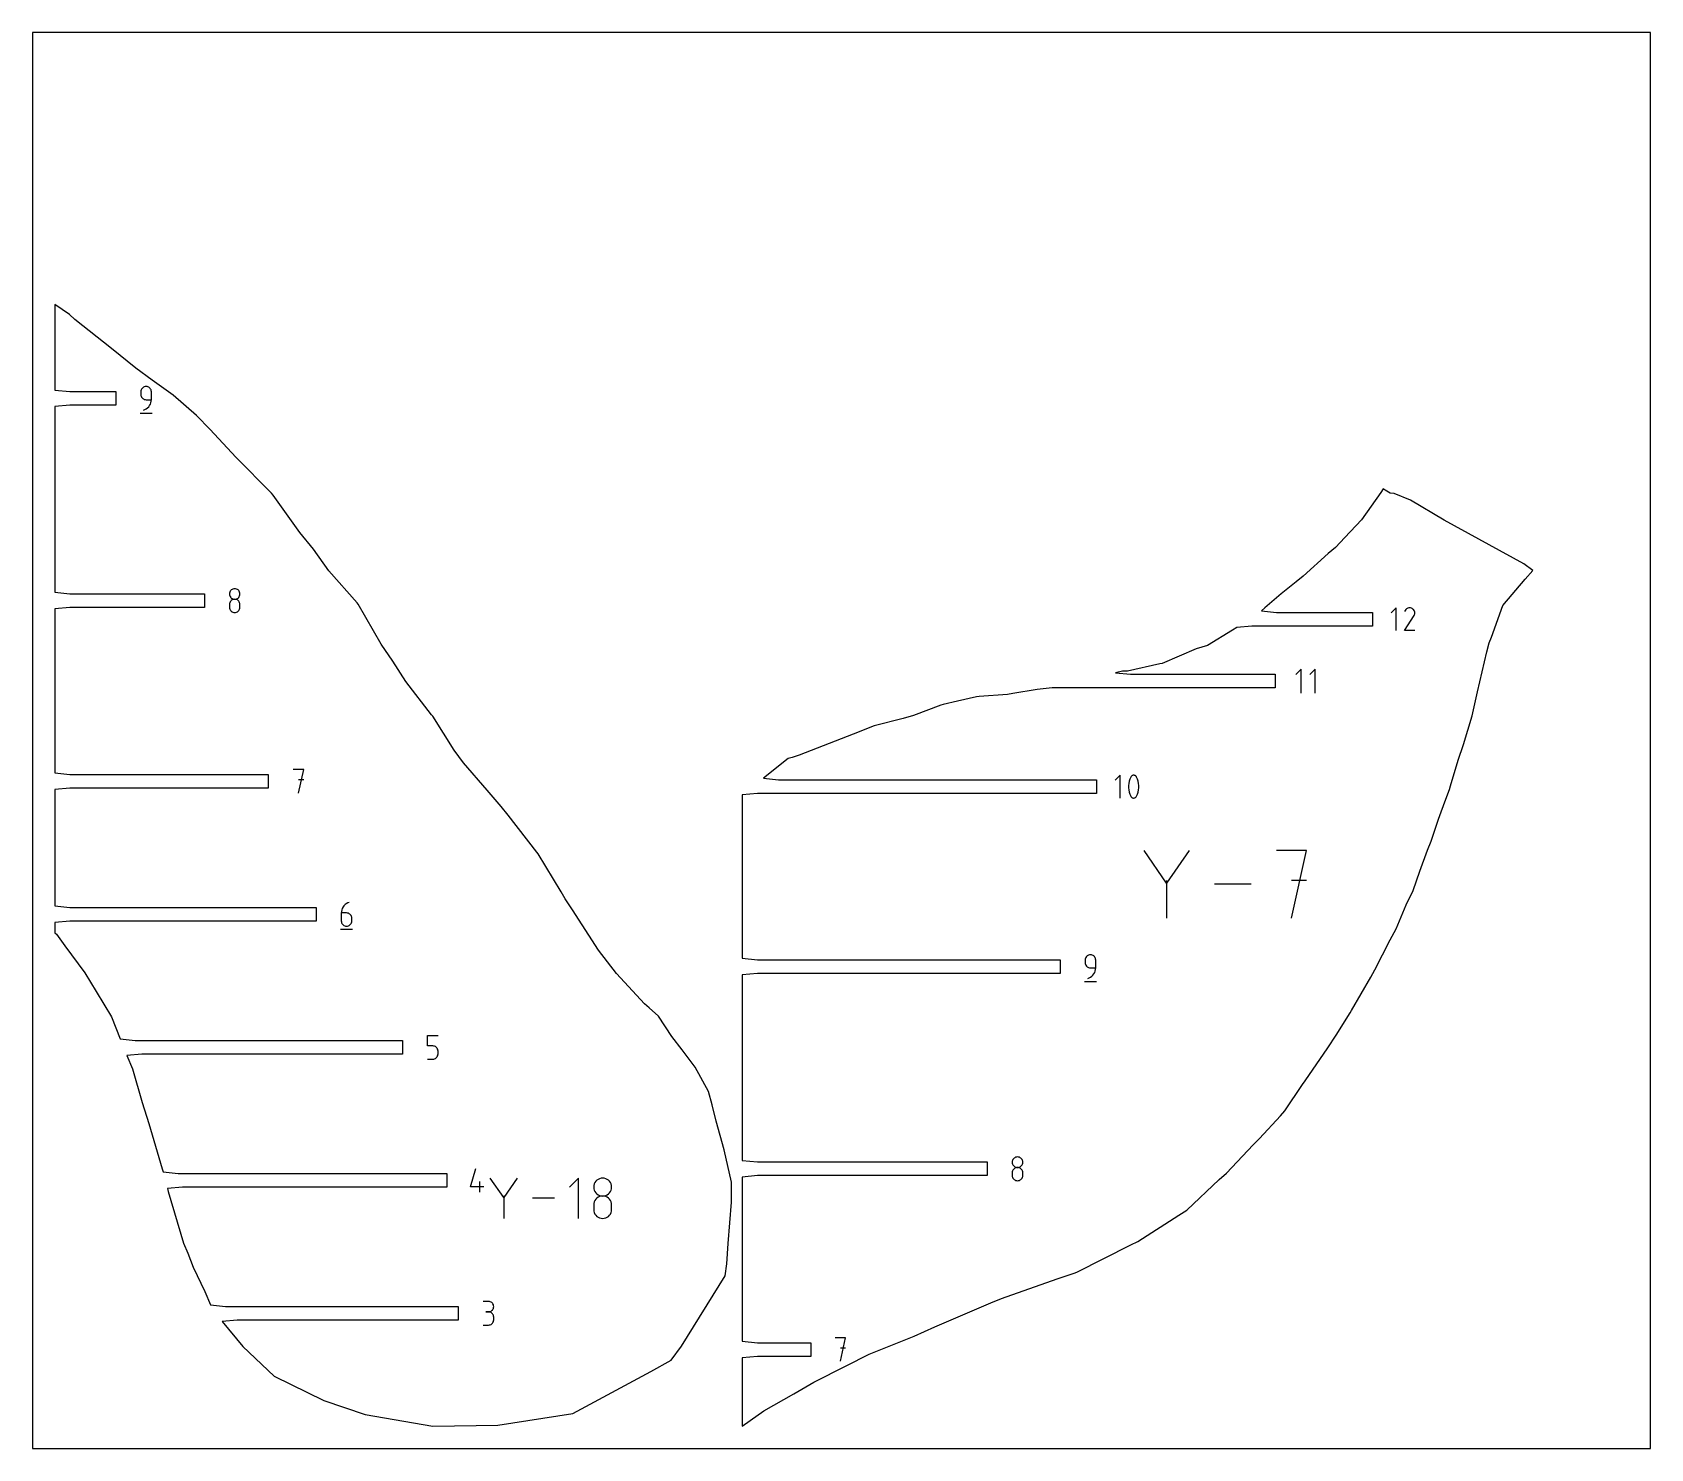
# Model space of a CAD drawing. Extents: x 0 to 480, y 0 to 420.
import ezdxf

# ---------------------------------------------------------------- set-up
doc = ezdxf.new("R2010")
doc.units = 0

msp = doc.modelspace()

# ---------------------------------------------------------------- linework, layer by layer
at = {"layer": 'annotation', "color": 1}
for p, q in [((32.189573, 313.704752), (32.164327, 313.423447)), ((32.164327, 313.423447), (32.164327, 312.640507)), ((32.164327, 312.640507), (32.164327, 312.640507)), ((32.164327, 312.640507), (32.189573, 312.359216)), ((32.26234, 313.969583), (32.189573, 313.704752)), ((32.189573, 312.359216), (32.26234, 312.094426)), ((32.378171, 314.213501), (32.26234, 313.969583)), ((32.26234, 312.094426), (32.378171, 311.850567)), ((32.532612, 314.432068), (32.378171, 314.213501)), ((32.721207, 314.620847), (32.532612, 314.432068)), ((32.939498, 314.7754), (32.721207, 314.620847)), ((33.183031, 314.891289), (32.939498, 314.7754)), ((33.44735, 314.964077), (33.183031, 314.891289)), ((33.727999, 314.989326), (33.44735, 314.964077)), ((34.009229, 314.964077), (33.727999, 314.989326)), ((33.727999, 314.989326), (33.727999, 314.989326)), ((34.273856, 314.891289), (34.009229, 314.964077)), ((34.51748, 314.7754), (34.273856, 314.891289)), ((34.735699, 314.620847), (34.51748, 314.7754)), ((34.924112, 314.432068), (34.735699, 314.620847)), ((35.078317, 314.213501), (34.924112, 314.432068)), ((35.193912, 313.969583), (35.078317, 314.213501)), ((35.266497, 313.704752), (35.193912, 313.969583)), ((35.29167, 313.423447), (35.266497, 313.704752)), ((35.29167, 311.075069), (35.29167, 313.423447)), ((35.29167, 313.423447), (35.29167, 313.423447)), ((32.378171, 311.850567), (32.532612, 311.63207)), ((32.532612, 311.63207), (32.721207, 311.443364)), ((32.721207, 311.443364), (32.939498, 311.288881)), ((32.939498, 311.288881), (33.183031, 311.17305)), ((32.945501, 307.947726), (33.392664, 308.114361)), ((32.945501, 307.947726), (32.945501, 307.947726)), ((33.183031, 311.17305), (33.44735, 311.100303)), ((33.392664, 308.114361), (33.803105, 308.339599)), ((33.44735, 311.100303), (33.727999, 311.075069)), ((33.727999, 311.075069), (35.29167, 311.075069)), ((33.803105, 308.339599), (34.172582, 308.6177)), ((34.172582, 308.6177), (34.496853, 308.942927)), ((34.496853, 308.942927), (34.771677, 309.309539)), ((34.771677, 309.309539), (34.992812, 309.711798)), ((34.992812, 309.711798), (35.156017, 310.143965)), ((35.156017, 310.143965), (35.25705, 310.600302)), ((35.25705, 310.600302), (35.29167, 311.075069)), ((31.968923, 307.067526), (35.489723, 307.067526)), ((58.820288, 254.454452), (58.665894, 254.236436)), ((59.008846, 254.642862), (58.820288, 254.454452)), ((59.227123, 254.797191), (59.008846, 254.642862)), ((59.470674, 254.912965), (59.227123, 254.797191)), ((59.735055, 254.98571), (59.470674, 254.912965)), ((60.015819, 255.010953), (59.735055, 254.98571)), ((60.296584, 254.98571), (60.015819, 255.010953)), ((60.015819, 255.010953), (60.015819, 255.010953)), ((60.560965, 254.912965), (60.296584, 254.98571)), ((60.804516, 254.797191), (60.560965, 254.912965)), ((61.022793, 254.642862), (60.804516, 254.797191)), ((61.211351, 254.454452), (61.022793, 254.642862)), ((61.365745, 254.236436), (61.211351, 254.454452)), ((58.477379, 253.729481), (58.452148, 253.44949)), ((58.452148, 253.44949), (58.452148, 253.44949)), ((58.452148, 253.44949), (58.477394, 253.168184)), ((58.477379, 250.599347), (58.452148, 250.318172)), ((58.452148, 250.318172), (58.452148, 249.539207)), ((58.550109, 253.993288), (58.477379, 253.729481)), ((58.550109, 250.864075), (58.477379, 250.599347)), ((58.477394, 253.168184), (58.55016, 252.903353)), ((58.665894, 254.236436), (58.550109, 253.993288)), ((58.665894, 251.107916), (58.550109, 250.864075)), ((58.55016, 252.903353), (58.665992, 252.659435)), ((58.820288, 251.326428), (58.665894, 251.107916)), ((58.665992, 252.659435), (58.820433, 252.440868)), ((59.008846, 251.51517), (58.820288, 251.326428)), ((58.820433, 252.440868), (59.009027, 252.252089)), ((59.227123, 251.6697), (59.008846, 251.51517)), ((59.009027, 252.252089), (59.227319, 252.097536)), ((59.470674, 251.785578), (59.227123, 251.6697)), ((59.227319, 252.097536), (59.470852, 251.981647)), ((59.735055, 251.858362), (59.470674, 251.785578)), ((59.470852, 251.981647), (59.735171, 251.908859)), ((60.015819, 251.88361), (59.735055, 251.858362)), ((59.735171, 251.908859), (60.015819, 251.88361)), ((60.015819, 251.88361), (60.296468, 251.908859)), ((60.296584, 251.858376), (60.015819, 251.88361)), ((60.015819, 251.88361), (60.015819, 251.88361)), ((60.015819, 251.88361), (60.015819, 251.88361)), ((60.296468, 251.908859), (60.560787, 251.981647)), ((60.560965, 251.785629), (60.296584, 251.858376)), ((60.560787, 251.981647), (60.80432, 252.097536)), ((60.804516, 251.669799), (60.560965, 251.785629)), ((60.80432, 252.097536), (61.022611, 252.252089)), ((61.022793, 251.515315), (60.804516, 251.669799)), ((61.022611, 252.252089), (61.211206, 252.440868)), ((61.211351, 251.32661), (61.022793, 251.515315)), ((61.211206, 252.440868), (61.365647, 252.659435)), ((61.365745, 251.108112), (61.211351, 251.32661)), ((61.365647, 252.659435), (61.481478, 252.903353)), ((61.481529, 253.993288), (61.365745, 254.236436)), ((61.481529, 250.864253), (61.365745, 251.108112)), ((61.481478, 252.903353), (61.554245, 253.168184)), ((61.55426, 253.729481), (61.481529, 253.993288)), ((61.55426, 250.599463), (61.481529, 250.864253)), ((61.554245, 253.168184), (61.579491, 253.44949)), ((61.579491, 253.44949), (61.55426, 253.729481)), ((61.579491, 250.318172), (61.55426, 250.599463)), ((61.579491, 253.44949), (61.579491, 253.44949)), ((61.579491, 249.539207), (61.579491, 250.318172)), ((61.579491, 250.318172), (61.579491, 250.318172)), ((58.452148, 249.539207), (58.452148, 249.539207)), ((58.452148, 249.539207), (58.477394, 249.258053)), ((58.477394, 249.258053), (58.55016, 248.993628)), ((58.55016, 248.993628), (58.665992, 248.750298)), ((58.665992, 248.750298), (58.820433, 248.532427)), ((58.820433, 248.532427), (59.009027, 248.344381)), ((59.009027, 248.344381), (59.227319, 248.190524)), ((59.227319, 248.190524), (59.470852, 248.075223)), ((59.470852, 248.075223), (59.735171, 248.002841)), ((59.735171, 248.002841), (60.015819, 247.977743)), ((60.015819, 247.977743), (60.296468, 248.002841)), ((60.015819, 247.977743), (60.015819, 247.977743)), ((60.296468, 248.002841), (60.560787, 248.075223)), ((60.560787, 248.075223), (60.80432, 248.190524)), ((60.80432, 248.190524), (61.022611, 248.344381)), ((61.022611, 248.344381), (61.211206, 248.532427)), ((61.211206, 248.532427), (61.365647, 248.750298)), ((61.365647, 248.750298), (61.481478, 248.993628)), ((61.481478, 248.993628), (61.554245, 249.258053)), ((61.554245, 249.258053), (61.579491, 249.539207)), ((404.502388, 249.344333), (402.999454, 247.840975)), ((404.502388, 242.583884), (404.502388, 249.344333)), ((407.037855, 242.583829), (409.812242, 247.050236)), ((407.239235, 248.592599), (407.042094, 248.214427)), ((407.395682, 248.814443), (407.239235, 248.592599)), ((407.583384, 248.999632), (407.395682, 248.814443)), ((407.796631, 249.146682), (407.583384, 248.999632)), ((408.029715, 249.25411), (407.796631, 249.146682)), ((408.276928, 249.320433), (408.029715, 249.25411)), ((408.532561, 249.344168), (408.276928, 249.320433)), ((408.790905, 249.323832), (408.532561, 249.344168)), ((409.046251, 249.257943), (408.790905, 249.323832)), ((409.292892, 249.145017), (409.046251, 249.257943)), ((409.513485, 248.988375), (409.292892, 249.145017)), ((409.292892, 249.145017), (409.292892, 249.145017)), ((409.697926, 248.800404), (409.513485, 248.988375)), ((409.844572, 248.586867), (409.697926, 248.800404)), ((409.812242, 247.050236), (409.815558, 247.05434)), ((409.812242, 247.050236), (409.812242, 247.050236)), ((409.815558, 247.05434), (409.818739, 247.058479)), ((409.818739, 247.058479), (409.821804, 247.062688)), ((409.821804, 247.062688), (409.824775, 247.067002)), ((409.824775, 247.067002), (409.827673, 247.071455)), ((409.827673, 247.071455), (409.830519, 247.076082)), ((409.830519, 247.076082), (409.833333, 247.080919)), ((409.833333, 247.080919), (409.836137, 247.086)), ((409.836137, 247.086), (409.838951, 247.09136)), ((409.838951, 247.09136), (409.953505, 247.337317)), ((409.838951, 247.09136), (409.838951, 247.09136)), ((409.951786, 248.353525), (409.844572, 248.586867)), ((410.017926, 248.106138), (409.951786, 248.353525)), ((409.953505, 247.337317), (410.020425, 247.592273)), ((410.041352, 247.850467), (410.017926, 248.106138)), ((410.020425, 247.592273), (410.041352, 247.850467)), ((410.040331, 242.583829), (407.037855, 242.583829)), ((376.315846, 231.117773), (374.750408, 229.551894)), ((376.315846, 224.076173), (376.315846, 231.117773)), ((380.521884, 231.117773), (378.956446, 229.551894)), ((380.521884, 224.076173), (380.521884, 231.117773)), ((80.486328, 201.430822), (77.355011, 201.430822)), ((78.920891, 194.389222), (80.486328, 201.430822)), ((80.486328, 198.295089), (78.920891, 198.295089)), ((322.63352, 199.70756), (321.127529, 198.201145)), ((322.63352, 192.933366), (322.63352, 199.70756)), ((325.239061, 197.291069), (325.174142, 196.642316)), ((325.368898, 197.932133), (325.239061, 197.291069)), ((325.563655, 198.560498), (325.368898, 197.932133)), ((325.823331, 199.171153), (325.563655, 198.560498)), ((325.910778, 199.316573), (325.823331, 199.171153)), ((325.823331, 199.171153), (325.823331, 199.171153)), ((326.019759, 199.440496), (325.910778, 199.316573)), ((326.146667, 199.541723), (326.019759, 199.440496)), ((326.287893, 199.619056), (326.146667, 199.541723)), ((326.439828, 199.671294), (326.287893, 199.619056)), ((326.598865, 199.697239), (326.439828, 199.671294)), ((326.761395, 199.695691), (326.598865, 199.697239)), ((326.92381, 199.665451), (326.761395, 199.695691)), ((327.0825, 199.60532), (326.92381, 199.665451)), ((327.14325, 199.573397), (327.0825, 199.60532)), ((327.0825, 199.60532), (327.0825, 199.60532)), ((327.201545, 199.536729), (327.14325, 199.573397)), ((327.257102, 199.495606), (327.201545, 199.536729)), ((327.309638, 199.450319), (327.257102, 199.495606)), ((327.35887, 199.401158), (327.309638, 199.450319)), ((327.404515, 199.348414), (327.35887, 199.401158)), ((327.446289, 199.292375), (327.404515, 199.348414)), ((327.483909, 199.233333), (327.446289, 199.292375)), ((327.517092, 199.171578), (327.483909, 199.233333)), ((327.778027, 198.559664), (327.517092, 199.171578)), ((327.517092, 199.171578), (327.517092, 199.171578)), ((327.973727, 197.930355), (327.778027, 198.559664)), ((328.104195, 197.288661), (327.973727, 197.930355)), ((328.169428, 196.639594), (328.104195, 197.288661)), ((325.174142, 196.642316), (325.174142, 195.990885)), ((325.174142, 195.990885), (325.239061, 195.341786)), ((325.239061, 195.341786), (325.368898, 194.700029)), ((325.368898, 194.700029), (325.563655, 194.070626)), ((325.563655, 194.070626), (325.823331, 193.458586)), ((325.823331, 193.458586), (325.823331, 193.458586)), ((325.823331, 193.458586), (325.856394, 193.396954)), ((325.856394, 193.396954), (325.893736, 193.338206)), ((325.893736, 193.338206), (325.935201, 193.282521)), ((325.935201, 193.282521), (325.98063, 193.230078)), ((325.98063, 193.230078), (326.029867, 193.181054)), ((326.029867, 193.181054), (326.082755, 193.135628)), ((326.082755, 193.135628), (326.139136, 193.093978)), ((326.139136, 193.093978), (326.198852, 193.056282)), ((326.198852, 193.056282), (326.261746, 193.02272)), ((326.261746, 193.02272), (326.261746, 193.02272)), ((326.261746, 193.02272), (326.419187, 192.963864)), ((326.419187, 192.963864), (326.580656, 192.934624)), ((326.580656, 192.934624), (326.742502, 192.933806)), ((326.742502, 192.933806), (326.901076, 192.960219)), ((326.901076, 192.960219), (327.052726, 193.01267)), ((327.052726, 193.01267), (327.193803, 193.089967)), ((327.193803, 193.089967), (327.320657, 193.190918)), ((327.320657, 193.190918), (327.429637, 193.31433)), ((327.429637, 193.31433), (327.517092, 193.459011)), ((327.517092, 193.459011), (327.778027, 194.069792)), ((327.517092, 193.459011), (327.517092, 193.459011)), ((327.778027, 194.069792), (327.973727, 194.698251)), ((327.973727, 194.698251), (328.104195, 195.339378)), ((328.104195, 195.339378), (328.169428, 195.988163)), ((328.169428, 195.988163), (328.169428, 196.639594)), ((336.435679, 167.715248), (329.760339, 177.368701)), ((343.109764, 177.368701), (336.435679, 167.715248)), ((377.960461, 177.368074), (369.061262, 177.368074)), ((373.511489, 157.355858), (377.960461, 177.368074)), ((336.435679, 168.492092), (336.435679, 157.355231)), ((377.960461, 168.456325), (373.511489, 168.456325)), ((361.559192, 167.361966), (350.616855, 167.361966)), ((91.657907, 159.334692), (91.623284, 158.858736)), ((91.623284, 158.858736), (91.623284, 156.518307)), ((93.186955, 158.858736), (91.623284, 158.858736)), ((91.758966, 159.791993), (91.657907, 159.334692)), ((91.92224, 160.224968), (91.758966, 159.791993)), ((92.14351, 160.627947), (91.92224, 160.224968)), ((92.418555, 160.995261), (92.14351, 160.627947)), ((92.743157, 161.32124), (92.418555, 160.995261)), ((93.113095, 161.600215), (92.743157, 161.32124)), ((93.52415, 161.826514), (93.113095, 161.600215)), ((93.468185, 158.833639), (93.186955, 158.858736)), ((93.732813, 158.761257), (93.468185, 158.833639)), ((93.972103, 161.994469), (93.52415, 161.826514)), ((93.976437, 158.645955), (93.732813, 158.761257)), ((93.972103, 161.994469), (93.972103, 161.994469)), ((94.194656, 158.492099), (93.976437, 158.645955)), ((94.383068, 158.304053), (94.194656, 158.492099)), ((91.427438, 154.072669), (94.948238, 154.072669)), ((91.623284, 156.518307), (91.623284, 156.518307)), ((91.623284, 156.518307), (91.648529, 156.237017)), ((91.648529, 156.237017), (91.721296, 155.972227)), ((91.721296, 155.972227), (91.837128, 155.728367)), ((91.837128, 155.728367), (91.991569, 155.50987)), ((91.991569, 155.50987), (92.180163, 155.321164)), ((92.180163, 155.321164), (92.398455, 155.166681)), ((92.398455, 155.166681), (92.641988, 155.05085)), ((92.641988, 155.05085), (92.906306, 154.978103)), ((92.906306, 154.978103), (93.186955, 154.952869)), ((93.186955, 154.952869), (93.468185, 154.978103)), ((93.186955, 154.952869), (93.186955, 154.952869)), ((93.468185, 154.978103), (93.732813, 155.05085)), ((93.732813, 155.05085), (93.976437, 155.166681)), ((93.976437, 155.166681), (94.194656, 155.321164)), ((94.194656, 155.321164), (94.383068, 155.50987)), ((94.537273, 158.086182), (94.383068, 158.304053)), ((94.383068, 155.50987), (94.537273, 155.728367)), ((94.652868, 157.842852), (94.537273, 158.086182)), ((94.537273, 155.728367), (94.652868, 155.972227)), ((94.725453, 157.578427), (94.652868, 157.842852)), ((94.652868, 155.972227), (94.725453, 156.237017)), ((94.750626, 157.297273), (94.725453, 157.578427)), ((94.725453, 156.237017), (94.750626, 156.518307)), ((94.750626, 156.518307), (94.750626, 157.297273)), ((94.750626, 157.297273), (94.750626, 157.297273)), ((312.290504, 145.18384), (312.265259, 144.902534)), ((312.265259, 144.902534), (312.265259, 144.119594)), ((312.265259, 144.119594), (312.265259, 144.119594)), ((312.265259, 144.119594), (312.290504, 143.838304)), ((312.363271, 145.44867), (312.290504, 145.18384)), ((312.479103, 145.692588), (312.363271, 145.44867)), ((312.633544, 145.911155), (312.479103, 145.692588)), ((312.822138, 146.099934), (312.633544, 145.911155)), ((313.04043, 146.254487), (312.822138, 146.099934)), ((313.283963, 146.370377), (313.04043, 146.254487)), ((313.548282, 146.443165), (313.283963, 146.370377)), ((313.82893, 146.468413), (313.548282, 146.443165)), ((314.11016, 146.443165), (313.82893, 146.468413)), ((313.82893, 146.468413), (313.82893, 146.468413)), ((314.374788, 146.370377), (314.11016, 146.443165)), ((314.618412, 146.254487), (314.374788, 146.370377)), ((314.836631, 146.099934), (314.618412, 146.254487)), ((315.025043, 145.911155), (314.836631, 146.099934)), ((315.179248, 145.692588), (315.025043, 145.911155)), ((315.294844, 145.44867), (315.179248, 145.692588)), ((315.367429, 145.18384), (315.294844, 145.44867)), ((315.392602, 144.902534), (315.367429, 145.18384)), ((315.392602, 142.554156), (315.392602, 144.902534)), ((315.392602, 144.902534), (315.392602, 144.902534)), ((312.290504, 143.838304), (312.363271, 143.573514)), ((312.363271, 143.573514), (312.479103, 143.329655)), ((312.479103, 143.329655), (312.633544, 143.111157)), ((312.633544, 143.111157), (312.822138, 142.922451)), ((312.822138, 142.922451), (313.04043, 142.767968)), ((313.04043, 142.767968), (313.283963, 142.652137)), ((313.046432, 139.426813), (313.493596, 139.593449)), ((313.046432, 139.426813), (313.046432, 139.426813)), ((313.283963, 142.652137), (313.548282, 142.57939)), ((313.493596, 139.593449), (313.904037, 139.818686)), ((313.548282, 142.57939), (313.82893, 142.554156)), ((313.82893, 142.554156), (315.392602, 142.554156)), ((313.904037, 139.818686), (314.273514, 140.096788)), ((314.273514, 140.096788), (314.597784, 140.422014)), ((314.597784, 140.422014), (314.872608, 140.788626)), ((314.872608, 140.788626), (315.093743, 141.190885)), ((315.093743, 141.190885), (315.256948, 141.623053)), ((315.256948, 141.623053), (315.357981, 142.079389)), ((315.357981, 142.079389), (315.392602, 142.554156)), ((312.069855, 138.546613), (315.590655, 138.546613)), ((117.194959, 119.422384), (117.194959, 122.558117)), ((117.194959, 122.558117), (120.322302, 122.558117)), ((118.758631, 119.422384), (117.194959, 119.422384)), ((117.194959, 115.516517), (118.758631, 115.516517)), ((119.039396, 119.397286), (118.758631, 119.422384)), ((118.758631, 115.516517), (119.039279, 115.54175)), ((118.758631, 115.516517), (118.758631, 115.516517)), ((119.039279, 115.54175), (119.303598, 115.614498)), ((119.303776, 119.324904), (119.039396, 119.397286)), ((119.303598, 115.614498), (119.547131, 115.730328)), ((119.547328, 119.209603), (119.303776, 119.324904)), ((119.547131, 115.730328), (119.765423, 115.884812)), ((119.765605, 119.055746), (119.547328, 119.209603)), ((119.765423, 115.884812), (119.954017, 116.073517)), ((119.954163, 118.8677), (119.765605, 119.055746)), ((119.954017, 116.073517), (120.108458, 116.292015)), ((120.108556, 118.649829), (119.954163, 118.8677)), ((120.108458, 116.292015), (120.22429, 116.535874)), ((120.224341, 118.406499), (120.108556, 118.649829)), ((120.22429, 116.535874), (120.297057, 116.800664)), ((120.297071, 118.142074), (120.224341, 118.406499)), ((120.297057, 116.800664), (120.322302, 117.081955)), ((120.322302, 117.86092), (120.297071, 118.142074)), ((120.322302, 117.081955), (120.322302, 117.86092)), ((120.322302, 117.86092), (120.322302, 117.86092)), ((291.922553, 86.464798), (291.658172, 86.392052)), ((292.203317, 86.49004), (291.922553, 86.464798)), ((292.484082, 86.464798), (292.203317, 86.49004)), ((292.203317, 86.49004), (292.203317, 86.49004)), ((292.748463, 86.392052), (292.484082, 86.464798)), ((129.974067, 77.645602), (131.535531, 83.121764)), ((290.664877, 85.208568), (290.639646, 84.928577)), ((290.639646, 84.928577), (290.639646, 84.928577)), ((290.639646, 84.928577), (290.664892, 84.647271)), ((290.664877, 82.078434), (290.639646, 81.79726)), ((290.639646, 81.79726), (290.639646, 81.018294)), ((290.737608, 85.472375), (290.664877, 85.208568)), ((290.737608, 82.343162), (290.664877, 82.078434)), ((290.664892, 84.647271), (290.737658, 84.382441)), ((290.853392, 85.715524), (290.737608, 85.472375)), ((290.853392, 82.587003), (290.737608, 82.343162)), ((290.737658, 84.382441), (290.85349, 84.138523)), ((291.007786, 85.93354), (290.853392, 85.715524)), ((291.007786, 82.805515), (290.853392, 82.587003)), ((290.85349, 84.138523), (291.007931, 83.919955)), ((291.196344, 86.121949), (291.007786, 85.93354)), ((291.196344, 82.994257), (291.007786, 82.805515)), ((291.007931, 83.919955), (291.196525, 83.731177)), ((291.414621, 86.276278), (291.196344, 86.121949)), ((291.414621, 83.148788), (291.196344, 82.994257)), ((291.196525, 83.731177), (291.414817, 83.576624)), ((291.658172, 86.392052), (291.414621, 86.276278)), ((291.658172, 83.264666), (291.414621, 83.148788)), ((291.414817, 83.576624), (291.65835, 83.460734)), ((291.922553, 83.337449), (291.658172, 83.264666)), ((291.65835, 83.460734), (291.922669, 83.387946)), ((292.203317, 83.362698), (291.922553, 83.337449)), ((291.922669, 83.387946), (292.203317, 83.362698)), ((292.203317, 83.362698), (292.483966, 83.387946)), ((292.484082, 83.337464), (292.203317, 83.362698)), ((292.203317, 83.362698), (292.203317, 83.362698)), ((292.203317, 83.362698), (292.203317, 83.362698)), ((292.483966, 83.387946), (292.748285, 83.460734)), ((292.748463, 83.264717), (292.484082, 83.337464)), ((292.748285, 83.460734), (292.991818, 83.576624)), ((292.992014, 86.276278), (292.748463, 86.392052)), ((292.992014, 83.148886), (292.748463, 83.264717)), ((292.991818, 83.576624), (293.21011, 83.731177)), ((293.210291, 86.121949), (292.992014, 86.276278)), ((293.210291, 82.994403), (292.992014, 83.148886)), ((293.21011, 83.731177), (293.398704, 83.919955)), ((293.398849, 85.93354), (293.210291, 86.121949)), ((293.398849, 82.805697), (293.210291, 82.994403)), ((293.398704, 83.919955), (293.553145, 84.138523)), ((293.553243, 85.715524), (293.398849, 85.93354)), ((293.553243, 82.587199), (293.398849, 82.805697)), ((293.553145, 84.138523), (293.668977, 84.382441)), ((293.669027, 85.472375), (293.553243, 85.715524)), ((293.669027, 82.34334), (293.553243, 82.587199)), ((293.668977, 84.382441), (293.741743, 84.647271)), ((293.741758, 85.208568), (293.669027, 85.472375)), ((293.741758, 82.07855), (293.669027, 82.34334)), ((293.741743, 84.647271), (293.766989, 84.928577)), ((293.766989, 84.928577), (293.741758, 85.208568)), ((293.766989, 81.79726), (293.741758, 82.07855)), ((293.766989, 84.928577), (293.766989, 84.928577)), ((293.766989, 81.018294), (293.766989, 81.79726)), ((293.766989, 81.79726), (293.766989, 81.79726)), ((133.883908, 77.645602), (129.974067, 77.645602)), ((132.711928, 76.080164), (132.711928, 79.207507)), ((139.826639, 74.458096), (135.831715, 80.235302)), ((143.820813, 80.235302), (139.826639, 74.458096)), ((162.015031, 80.234927), (159.352499, 77.571644)), ((162.015031, 68.258415), (162.015031, 80.234927)), ((166.548761, 78.040724), (166.505847, 77.564509)), ((166.505847, 77.564509), (166.505847, 77.564509)), ((166.505847, 77.564509), (166.548786, 77.086057)), ((166.672463, 78.489413), (166.548761, 78.040724)), ((166.548786, 77.086057), (166.672549, 76.635627)), ((166.869391, 78.902965), (166.672463, 78.489413)), ((167.131988, 79.273772), (166.869391, 78.902965)), ((167.452691, 79.594223), (167.131988, 79.273772)), ((167.823942, 79.856709), (167.452691, 79.594223)), ((168.238179, 80.05362), (167.823942, 79.856709)), ((168.687844, 80.177347), (168.238179, 80.05362)), ((169.165375, 80.220281), (168.687844, 80.177347)), ((169.642906, 80.177347), (169.165375, 80.220281)), ((169.165375, 80.220281), (169.165375, 80.220281)), ((170.092571, 80.05362), (169.642906, 80.177347)), ((170.506808, 79.856709), (170.092571, 80.05362)), ((170.878059, 79.594223), (170.506808, 79.856709)), ((171.198762, 79.273772), (170.878059, 79.594223)), ((171.461358, 78.902965), (171.198762, 79.273772)), ((171.658287, 78.489413), (171.461358, 78.902965)), ((171.658201, 76.635627), (171.781964, 77.086057)), ((171.781989, 78.040724), (171.658287, 78.489413)), ((171.781964, 77.086057), (171.824903, 77.564509)), ((171.824903, 77.564509), (171.781989, 78.040724)), ((171.824903, 77.564509), (171.824903, 77.564509)), ((290.639646, 81.018294), (290.639646, 81.018294)), ((290.639646, 81.018294), (290.664892, 80.73714)), ((290.664892, 80.73714), (290.737658, 80.472715)), ((290.737658, 80.472715), (290.85349, 80.229385)), ((290.85349, 80.229385), (291.007931, 80.011514)), ((291.007931, 80.011514), (291.196525, 79.823468)), ((291.196525, 79.823468), (291.414817, 79.669612)), ((291.414817, 79.669612), (291.65835, 79.55431)), ((291.65835, 79.55431), (291.922669, 79.481928)), ((291.922669, 79.481928), (292.203317, 79.456831)), ((292.203317, 79.456831), (292.483966, 79.481928)), ((292.203317, 79.456831), (292.203317, 79.456831)), ((292.483966, 79.481928), (292.748285, 79.55431)), ((292.748285, 79.55431), (292.991818, 79.669612)), ((292.991818, 79.669612), (293.21011, 79.823468)), ((293.21011, 79.823468), (293.398704, 80.011514)), ((293.398704, 80.011514), (293.553145, 80.229385)), ((293.553145, 80.229385), (293.668977, 80.472715)), ((293.668977, 80.472715), (293.741743, 80.73714)), ((293.741743, 80.73714), (293.766989, 81.018294)), ((139.826639, 74.923007), (139.826639, 68.25804)), ((154.862058, 74.246671), (148.313507, 74.246671)), ((166.548761, 72.716921), (166.505847, 72.238694)), ((166.505847, 72.238694), (166.505847, 70.913812)), ((166.672463, 73.167177), (166.548761, 72.716921)), ((166.869391, 73.581907), (166.672463, 73.167177)), ((166.672549, 76.635627), (166.869558, 76.220767)), ((167.131988, 73.953558), (166.869391, 73.581907)), ((166.869558, 76.220767), (167.132235, 75.849023)), ((167.452691, 74.274574), (167.131988, 73.953558)), ((167.132235, 75.849023), (167.453, 75.527943)), ((167.823942, 74.537403), (167.452691, 74.274574)), ((167.453, 75.527943), (167.824276, 75.265076)), ((168.238179, 74.734491), (167.823942, 74.537403)), ((167.824276, 75.265076), (168.238482, 75.067969)), ((168.687844, 74.858283), (168.238179, 74.734491)), ((168.238482, 75.067969), (168.688042, 74.944169)), ((169.165375, 74.901226), (168.687844, 74.858283)), ((168.688042, 74.944169), (169.165375, 74.901226)), ((169.165375, 74.901226), (169.642708, 74.944169)), ((169.642906, 74.858308), (169.165375, 74.901226)), ((169.165375, 74.901226), (169.165375, 74.901226)), ((169.165375, 74.901226), (169.165375, 74.901226)), ((169.642708, 74.944169), (170.092268, 75.067969)), ((170.092571, 74.734577), (169.642906, 74.858308)), ((170.092268, 75.067969), (170.506474, 75.265076)), ((170.506808, 74.53757), (170.092571, 74.734577)), ((170.506474, 75.265076), (170.87775, 75.527943)), ((170.878059, 74.274821), (170.506808, 74.53757)), ((170.87775, 75.527943), (171.198515, 75.849023)), ((171.198762, 73.953867), (170.878059, 74.274821)), ((171.198515, 75.849023), (171.461191, 76.220767)), ((171.461358, 73.582241), (171.198762, 73.953867)), ((171.461191, 76.220767), (171.658201, 76.635627)), ((171.658287, 73.16748), (171.461358, 73.582241)), ((171.781989, 72.717119), (171.658287, 73.16748)), ((171.824903, 72.238694), (171.781989, 72.717119)), ((171.824903, 70.913812), (171.824903, 72.238694)), ((171.824903, 72.238694), (171.824903, 72.238694)), ((166.505847, 70.913812), (166.505847, 70.913812)), ((166.505847, 70.913812), (166.548786, 70.435618)), ((166.548786, 70.435618), (166.672549, 69.985879)), ((166.672549, 69.985879), (166.869558, 69.572017)), ((166.869558, 69.572017), (167.132235, 69.201458)), ((167.132235, 69.201458), (167.453, 68.881625)), ((167.453, 68.881625), (167.824276, 68.619943)), ((167.824276, 68.619943), (168.238482, 68.423835)), ((168.238482, 68.423835), (168.688042, 68.300726)), ((168.688042, 68.300726), (169.165375, 68.25804)), ((169.165375, 68.25804), (169.642708, 68.300726)), ((169.165375, 68.25804), (169.165375, 68.25804)), ((169.642708, 68.300726), (170.092268, 68.423835)), ((170.092268, 68.423835), (170.506474, 68.619943)), ((170.506474, 68.619943), (170.87775, 68.881625)), ((170.87775, 68.881625), (171.198515, 69.201458)), ((171.198515, 69.201458), (171.461191, 69.572017)), ((171.461191, 69.572017), (171.658201, 69.985879)), ((171.658201, 69.985879), (171.781964, 70.435618)), ((171.781964, 70.435618), (171.824903, 70.913812)), ((135.273567, 43.677242), (133.709895, 43.677242)), ((135.554797, 43.652), (135.273567, 43.677242)), ((135.819425, 43.579254), (135.554797, 43.652)), ((136.063049, 43.46348), (135.819425, 43.579254)), ((136.281268, 43.309151), (136.063049, 43.46348)), ((136.46968, 43.120742), (136.281268, 43.309151)), ((135.273567, 40.549899), (134.490627, 40.549899)), ((134.490627, 40.549899), (135.273567, 40.549899)), ((135.273567, 40.549899), (135.554797, 40.575148)), ((135.554797, 40.524657), (135.273567, 40.549899)), ((135.273567, 40.549899), (135.273567, 40.549899)), ((135.554797, 40.575148), (135.819425, 40.647936)), ((135.819425, 40.451911), (135.554797, 40.524657)), ((135.819425, 40.647936), (136.063049, 40.763825)), ((136.063049, 40.336137), (135.819425, 40.451911)), ((136.063049, 40.763825), (136.281268, 40.918378)), ((136.281268, 40.181808), (136.063049, 40.336137)), ((136.281268, 40.918378), (136.46968, 41.107157)), ((136.46968, 39.993399), (136.281268, 40.181808)), ((136.623885, 42.902726), (136.46968, 43.120742)), ((136.46968, 41.107157), (136.623885, 41.325725)), ((136.623885, 39.775383), (136.46968, 39.993399)), ((136.73948, 42.659577), (136.623885, 42.902726)), ((136.623885, 41.325725), (136.73948, 41.569642)), ((136.73948, 39.532234), (136.623885, 39.775383)), ((136.812065, 42.39577), (136.73948, 42.659577)), ((136.73948, 41.569642), (136.812065, 41.834473)), ((136.812065, 39.268427), (136.73948, 39.532234)), ((136.837238, 42.115779), (136.812065, 42.39577)), ((136.812065, 41.834473), (136.837238, 42.115779)), ((136.837238, 38.988436), (136.812065, 39.268427)), ((136.837238, 42.115779), (136.837238, 42.115779)), ((136.837238, 38.205496), (136.837238, 38.988436)), ((136.837238, 38.988436), (136.837238, 38.988436)), ((133.709895, 36.644033), (135.273567, 36.644033)), ((135.273567, 36.644033), (135.554797, 36.669261)), ((135.273567, 36.644033), (135.273567, 36.644033)), ((135.554797, 36.669261), (135.819425, 36.74197)), ((135.819425, 36.74197), (136.063049, 36.857697)), ((136.063049, 36.857697), (136.281268, 37.011978)), ((136.281268, 37.011978), (136.46968, 37.200352)), ((136.46968, 37.200352), (136.623885, 37.418353)), ((136.623885, 37.418353), (136.73948, 37.66152)), ((136.73948, 37.66152), (136.812065, 37.925388)), ((136.812065, 37.925388), (136.837238, 38.205496)), ((241.186393, 32.808), (238.145712, 32.808)), ((239.666267, 25.970218), (241.186393, 32.808)), ((241.186393, 29.76303), (239.666267, 29.76303))]:
    msp.add_line(p, q, dxfattribs=at)
at = {"layer": 'boundary', "color": 5}
for p, q in [((11.007881, 336.289313), (6.6875, 339.335113)), ((6.6875, 339.335113), (6.6875, 313.934126)), ((12.570583, 334.817095), (11.007881, 336.289313)), ((23.505651, 326.20914), (12.570583, 334.817095)), ((30.687497, 320.403434), (23.505651, 326.20914)), ((35.490686, 316.865329), (30.687497, 320.403434)), ((41.808108, 312.371367), (35.490686, 316.865329)), ((6.6875, 313.934126), (11.142814, 313.494026)), ((11.142814, 313.494026), (24.752323, 313.494026)), ((24.752323, 313.494026), (24.752324, 309.443026)), ((48.700202, 306.357619), (41.808108, 312.371367)), ((11.142814, 309.443026), (6.6875, 309.002926)), ((6.6875, 309.002926), (6.6875, 253.964364)), ((24.752324, 309.443026), (11.142814, 309.443026)), ((52.699738, 302.206433), (48.700202, 306.357619)), ((60.376028, 294.056485), (52.699738, 302.206433)), ((70.966552, 283.308931), (60.376028, 294.056485)), ((71.439107, 282.732073), (70.966552, 283.308931)), ((399.924753, 283.51439), (394.260509, 275.408937)), ((400.666927, 284.607145), (399.924753, 283.51439)), ((401.248168, 284.249726), (400.666927, 284.607145)), ((402.225484, 283.672447), (401.248168, 284.249726)), ((402.761778, 283.325189), (402.225484, 283.672447)), ((403.938396, 283.238495), (402.761778, 283.325189)), ((408.785224, 281.275467), (403.938396, 283.238495)), ((79.356816, 271.690728), (71.439107, 282.732073)), ((418.743465, 275.307737), (408.785224, 281.275467)), ((394.260509, 275.408937), (389.253283, 270.159763)), ((442.371727, 262.358463), (418.743465, 275.307737)), ((83.436366, 266.721711), (79.356816, 271.690728)), ((389.253283, 270.159763), (386.560651, 267.252027)), ((87.935267, 260.282583), (83.436366, 266.721711)), ((384.397756, 265.490399), (376.901403, 258.720618)), ((386.560651, 267.252027), (384.397756, 265.490399)), ((96.336123, 250.830164), (87.935267, 260.282583)), ((445.03093, 260.462012), (442.371727, 262.358463)), ((442.764223, 257.893615), (445.03093, 260.462012)), ((374.8355, 257.063216), (370.433742, 253.448904)), ((376.901403, 258.720618), (374.8355, 257.063216)), ((436.168804, 250.00806), (442.764223, 257.893615)), ((6.6875, 253.964364), (11.142814, 253.524264)), ((11.142814, 253.524264), (51.039702, 253.524264)), ((51.039702, 253.524264), (51.039702, 249.473264)), ((96.672932, 250.391506), (96.336123, 250.830164)), ((103.425684, 238.610517), (96.672932, 250.391506)), ((370.433742, 253.448904), (365.611051, 249.379454)), ((432.82244, 240.63113), (436.168804, 250.00806)), ((11.142815, 249.473264), (6.6875, 249.033164)), ((6.6875, 249.033164), (6.6875, 200.375622)), ((51.039702, 249.473264), (11.142815, 249.473264)), ((365.611051, 249.379454), (364.592384, 248.429709)), ((364.592384, 248.429709), (369.047697, 247.989608)), ((369.047697, 247.989608), (397.543889, 247.989608)), ((397.543889, 247.989608), (397.543889, 243.938609)), ((355.99951, 242.729065), (348.573446, 238.182154)), ((357.21772, 243.498508), (355.99951, 242.729065)), ((361.673034, 243.938609), (357.21772, 243.498508)), ((397.543889, 243.938609), (361.673034, 243.938609)), ((432.141415, 238.92589), (432.82244, 240.63113)), ((106.934291, 233.503589), (103.425684, 238.610517)), ((345.16197, 237.205518), (335.068746, 232.85118)), ((348.573446, 238.182154), (345.16197, 237.205518)), ((428.617154, 224.392116), (431.416476, 236.309004)), ((431.416476, 236.309004), (432.141415, 238.92589)), ((110.75766, 227.487906), (106.934291, 233.503589)), ((323.349567, 230.547854), (321.279184, 230.062573)), ((324.868081, 230.579105), (323.349567, 230.547854)), ((334.453733, 232.730892), (324.868081, 230.579105)), ((335.068746, 232.85118), (334.453733, 232.730892)), ((118.413349, 217.620438), (110.75766, 227.487906)), ((321.279184, 230.062573), (325.734497, 229.622473)), ((325.734497, 229.622473), (368.659808, 229.622473)), ((368.659808, 229.622473), (368.659809, 225.571473)), ((274.367036, 221.656166), (270.17635, 220.669742)), ((280.011607, 222.91538), (274.367036, 221.656166)), ((280.859619, 223.053855), (280.011607, 222.91538)), ((289.285558, 223.656516), (280.859619, 223.053855)), ((290.855747, 223.891624), (289.285558, 223.656516)), ((297.997536, 225.131373), (290.855747, 223.891624)), ((302.45285, 225.571473), (297.997536, 225.131373)), ((368.659809, 225.571473), (302.45285, 225.571473)), ((427.027784, 217.270998), (428.617154, 224.392116)), ((118.753142, 217.231169), (118.413349, 217.620438)), ((125.078098, 207.166393), (118.753142, 217.231169)), ((258.273048, 216.572531), (249.720782, 214.389434)), ((261.386042, 217.458581), (258.273048, 216.572531)), ((269.496585, 220.492921), (261.386042, 217.458581)), ((270.17635, 220.669742), (269.496585, 220.492921)), ((424.469542, 208.771945), (427.027784, 217.270998)), ((243.456562, 211.8729), (227.443619, 205.640676)), ((249.720782, 214.389434), (243.456562, 211.8729)), ((127.925691, 203.344493), (125.078098, 207.166393)), ((422.902732, 204.144916), (424.469542, 208.771945)), ((134.900605, 195.318933), (127.925691, 203.344493)), ((224.144698, 204.634341), (216.872436, 198.786063)), ((225.403802, 204.989916), (224.144698, 204.634341)), ((227.443619, 205.640676), (225.403802, 204.989916)), ((420.599962, 196.517251), (422.902732, 204.144916)), ((6.6875, 200.375622), (11.142814, 199.935522)), ((11.142814, 199.935522), (69.944774, 199.935522)), ((69.944774, 199.935522), (69.944774, 195.884522)), ((216.872436, 198.786063), (221.32775, 198.345963)), ((221.32775, 198.345963), (315.671967, 198.345963)), ((315.671967, 198.345963), (315.671966, 194.294963)), ((11.142814, 195.884522), (6.6875, 195.444422)), ((6.6875, 195.444422), (6.6875, 160.93927)), ((69.944774, 195.884522), (11.142814, 195.884522)), ((139.01739, 190.416484), (134.900605, 195.318933)), ((215.036315, 194.294963), (210.581, 193.854863)), ((210.581, 193.854863), (210.581001, 145.413214)), ((315.671966, 194.294963), (215.036315, 194.294963)), ((418.963927, 191.855837), (420.339291, 195.430924)), ((420.339291, 195.430924), (420.599962, 196.517251)), ((141.103816, 187.846884), (139.01739, 190.416484)), ((149.676311, 176.86052), (141.103816, 187.846884)), ((417.086687, 186.669847), (417.482555, 187.765212)), ((417.482555, 187.765212), (418.963927, 191.855837)), ((414.907156, 180.101907), (417.086687, 186.669847)), ((413.851487, 177.47224), (414.907156, 180.101907)), ((150.023258, 176.393364), (149.676311, 176.86052)), ((156.843219, 165.158053), (150.023258, 176.393364)), ((411.554746, 171.202216), (413.851487, 177.47224)), ((409.547398, 165.512153), (411.554746, 171.202216)), ((157.986915, 163.067155), (156.843219, 165.158053)), ((407.452558, 161.249071), (409.547398, 165.512153)), ((6.6875, 160.93927), (11.142814, 160.49917)), ((11.142814, 160.49917), (84.210838, 160.49917)), ((84.210838, 160.49917), (84.210838, 156.448169)), ((160.185841, 159.814309), (157.986915, 163.067155)), ((167.896732, 147.775084), (160.185841, 159.814309)), ((404.485749, 154.09925), (407.452558, 161.249071)), ((11.142814, 156.448169), (6.6875, 156.008069)), ((6.6875, 156.008069), (6.6875, 152.990056)), ((84.210838, 156.448169), (11.142814, 156.448169)), ((402.722061, 150.850538), (404.485749, 154.09925)), ((6.6875, 152.990056), (7.123956, 152.57934)), ((7.123956, 152.57934), (9.641054, 149.098893)), ((9.641054, 149.098893), (15.517798, 141.061093)), ((398.226929, 141.970165), (402.722061, 150.850538)), ((173.296243, 140.889975), (167.896732, 147.775084)), ((210.581001, 145.413214), (215.036314, 144.973113)), ((215.036314, 144.973113), (304.853255, 144.973114)), ((304.853255, 144.973114), (304.853255, 140.922113)), ((15.517798, 141.061093), (18.933576, 135.550067)), ((181.610796, 131.896254), (173.296243, 140.889975)), ((215.036315, 140.922113), (210.581, 140.482014)), ((210.581, 140.482014), (210.581001, 85.443452)), ((304.853255, 140.922113), (215.036315, 140.922113)), ((391.304678, 129.941951), (397.006266, 139.813127)), ((397.006266, 139.813127), (398.226929, 141.970165)), ((18.933576, 135.550067), (23.444751, 128.074847)), ((182.945777, 130.750648), (181.610796, 131.896254)), ((185.70827, 128.204327), (182.945777, 130.750648)), ((390.913965, 129.194418), (391.304678, 129.941951)), ((23.444751, 128.074847), (26.066109, 121.502917)), ((189.686394, 122.24479), (185.70827, 128.204327)), ((386.702853, 122.622076), (390.913965, 129.194418)), ((26.066109, 121.502917), (30.521423, 121.062817)), ((30.521423, 121.062817), (109.782514, 121.062817)), ((109.782514, 121.062817), (109.782514, 117.011817)), ((192.727805, 118.258869), (189.686394, 122.24479)), ((384.282768, 118.865474), (386.702853, 122.622076)), ((32.48834, 117.011817), (28.033026, 116.571717)), ((28.033026, 116.571717), (29.750322, 112.628416)), ((109.782514, 117.011817), (32.48834, 117.011817)), ((196.600176, 113.151845), (192.727805, 118.258869)), ((377.567394, 109.118308), (384.282768, 118.865474)), ((29.750322, 112.628416), (32.595559, 102.635879)), ((200.596914, 105.92735), (196.600176, 113.151845)), ((201.609615, 101.909467), (200.596914, 105.92735)), ((371.538237, 100.217197), (376.763544, 107.985578)), ((376.763544, 107.985578), (377.567394, 109.118308)), ((32.595559, 102.635879), (34.57197, 96.402439)), ((202.78676, 97.090123), (201.609615, 101.909467)), ((34.57197, 96.402439), (38.511585, 82.97952)), ((205.16282, 88.630234), (202.78676, 97.090123)), ((364.006384, 91.99016), (370.19495, 98.711273)), ((370.19495, 98.711273), (371.538237, 100.217197)), ((362.141786, 90.085775), (364.006384, 91.99016)), ((207.381627, 79.024605), (205.16282, 88.630234)), ((354.245179, 81.666421), (362.141786, 90.085775)), ((38.511585, 82.97952), (38.752212, 82.066564)), ((38.752212, 82.066564), (43.207526, 81.626465)), ((43.207526, 81.626465), (122.952871, 81.626464)), ((122.952871, 81.626464), (122.952871, 77.575464)), ((210.581001, 85.443452), (215.036314, 85.003352)), ((215.036314, 85.003352), (283.227201, 85.003351)), ((283.227201, 85.003351), (283.227201, 80.952352)), ((352.033112, 79.811021), (354.245179, 81.666421)), ((44.506031, 77.575464), (40.050717, 77.135364)), ((40.050717, 77.135364), (40.283016, 76.252685)), ((122.952871, 77.575464), (44.506031, 77.575464)), ((207.406, 73.045871), (207.381627, 79.024605)), ((215.036315, 80.952352), (210.581001, 80.512252)), ((210.581001, 80.512252), (210.581001, 31.854709)), ((283.227201, 80.952352), (215.036315, 80.952352)), ((342.462604, 70.70847), (352.033112, 79.811021)), ((40.283016, 76.252685), (44.817105, 60.958324)), ((206.355482, 60.864464), (207.406, 73.045871)), ((327.866896, 61.425911), (340.074074, 69.220668)), ((340.074074, 69.220668), (342.462604, 70.70847)), ((44.817105, 60.958324), (46.081192, 57.954907)), ((46.081192, 57.954907), (47.700828, 53.777243)), ((205.978427, 54.790554), (206.355482, 60.864464)), ((309.818959, 52.328519), (325.806934, 60.438202)), ((325.806934, 60.438202), (327.866896, 61.425911)), ((47.700828, 53.777243), (51.121274, 46.645961)), ((205.51777, 51.251676), (205.978427, 54.790554)), ((192.569463, 30.378323), (205.51777, 51.251676)), ((287.484652, 44.545897), (303.933884, 50.309023)), ((303.933884, 50.309023), (309.03023, 52.062978)), ((309.03023, 52.062978), (309.818959, 52.328519)), ((51.121274, 46.645961), (52.857937, 42.630212)), ((267.68929, 36.12664), (284.337484, 43.239126)), ((284.337484, 43.239126), (287.484652, 44.545897)), ((52.857937, 42.630212), (57.313251, 42.190112)), ((57.313251, 42.190112), (126.29745, 42.190112)), ((126.29745, 42.190112), (126.29745, 38.139112)), ((60.720633, 38.139112), (56.265319, 37.699012)), ((56.265319, 37.699012), (62.404239, 30.269863)), ((126.29745, 38.139112), (60.720633, 38.139112)), ((261.530837, 33.371826), (267.68929, 36.12664)), ((62.404239, 30.269863), (71.700392, 21.443584)), ((189.470443, 26.229045), (192.569463, 30.378323)), ((210.581001, 31.854709), (215.036315, 31.414609)), ((215.036315, 31.414609), (230.944898, 31.414609)), ((230.944898, 31.414609), (230.944898, 27.363609)), ((248.220981, 28.002859), (261.530837, 33.371826)), ((183.446822, 22.881644), (189.470443, 26.229045)), ((215.036315, 27.363609), (210.581001, 26.92351)), ((210.581001, 26.92351), (210.581001, 6.6875)), ((230.944898, 27.363609), (215.036315, 27.363609)), ((231.823383, 19.692519), (241.38666, 24.546104)), ((241.38666, 24.546104), (248.220981, 28.002859)), ((71.700392, 21.443584), (86.426116, 14.226772)), ((160.357202, 10.411872), (183.446822, 22.881644)), ((225.833546, 16.213), (231.823383, 19.692519)), ((216.976423, 11.254582), (225.833546, 16.213)), ((86.426116, 14.226772), (98.716081, 10.132194)), ((98.716081, 10.132194), (118.771895, 6.6875)), ((138.095764, 6.998312), (160.357202, 10.411872)), ((212.929103, 8.34118), (216.976423, 11.254582)), ((118.771895, 6.6875), (138.095764, 6.998312)), ((210.581001, 6.6875), (212.929103, 8.34118))]:
    msp.add_line(p, q, dxfattribs=at)
at = {"layer": 'frame', "color": 5}
for p, q in [((480, 420), (0, 420)), ((0, 420), (0, 0)), ((480, 0), (480, 420)), ((0, 0), (480, 0))]:
    msp.add_line(p, q, dxfattribs=at)

doc.saveas('drawing.dxf')
